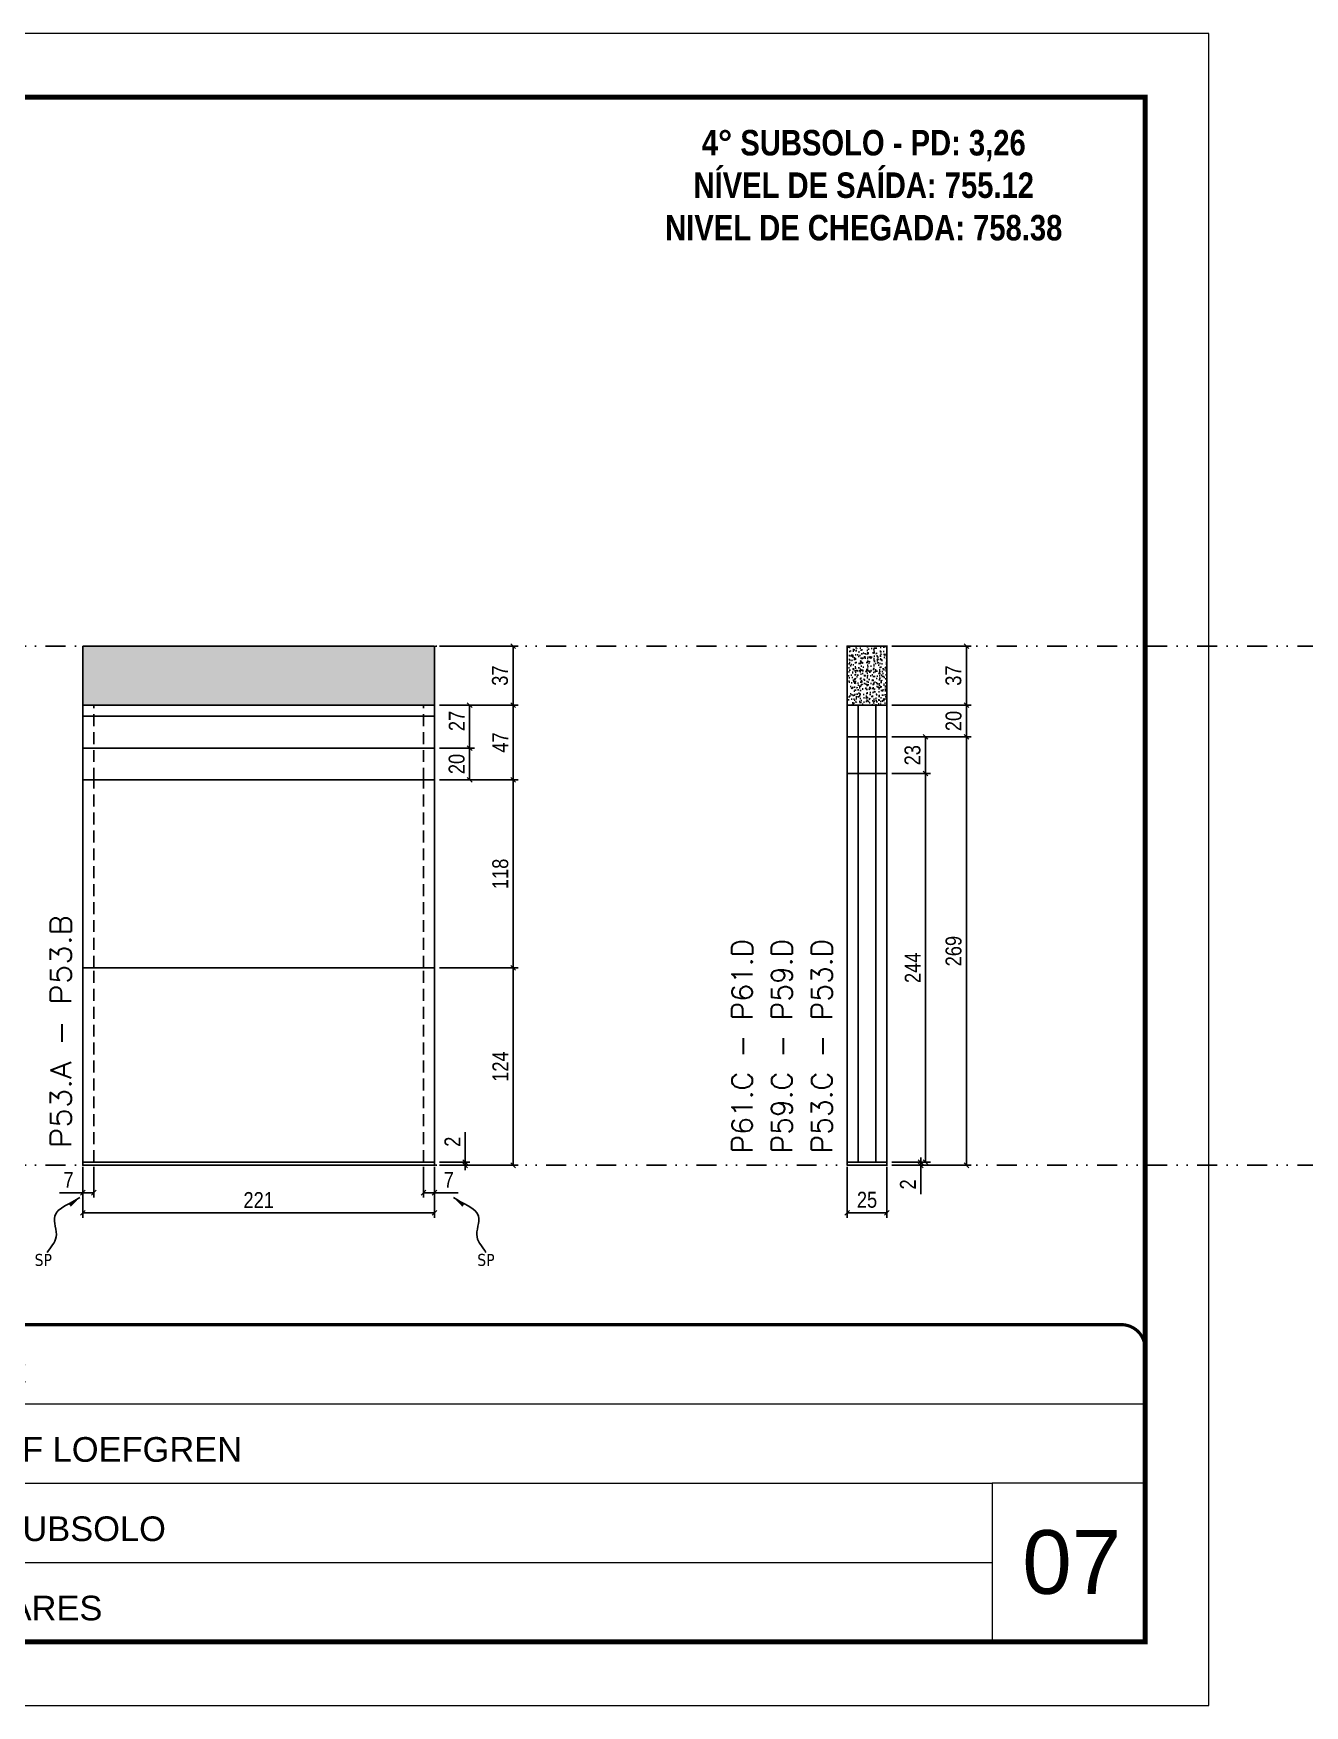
# Model space of a CAD drawing. Header units: millimetres. Extents: x 13777 to 27878, y -21631 to 6985.
# Drawn here: x 18344 to 19142, y 4786 to 5836 of the extents above; entities that cross this region are included whole.
import ezdxf

# ---------------------------------------------------------------- set-up
doc = ezdxf.new("R2010")
doc.units = ezdxf.units.MM
for name, pattern in [('CONTINUO', [0]), ('DASHED', [0.75, 0.5, -0.25]), ('DIVIDE2', [0.625, 0.25, -0.125, 0, -0.125, 0, -0.125]), ('HIDDEN', [0.375, 0.25, -0.125])]:
    doc.linetypes.add(name, pattern=pattern)
for name, color, linetype, lineweight in [('CARIMBO', 255, 'Continuous', 9), ('Folhas', 255, 'Continuous', 9), ('SARRAFO DE PRESSAO', 251, 'DASHED', 9), ('Texto Seção', 7, 'Continuous', 15)]:
    doc.layers.add(name, color=color, linetype=linetype, lineweight=lineweight)
for name, color, linetype in [('COTA', 241, 'Continuous'), ('NOMENCLATURA', 7, 'Continuous'), ('Nível', 160, 'Continuous'), ('Painéis', 200, 'Continuous'), ('SARR_2.2x7', 40, 'Continuous'), ('Sarrafo de Pressão', 42, 'HIDDEN'), ('texto', 7, 'Continuous')]:
    doc.layers.add(name, color=color, linetype=linetype)
doc.styles.add('ARIAL', font='arial.ttf')
doc.styles.add('COTA TECNICA', font='techl___.ttf', dxfattribs={"height": 10})
doc.styles.add('COTA TECNICA-50', font='techl___.ttf', dxfattribs={"height": 10})
doc.styles.add('REGUA-120', font='ROMANS.shx', dxfattribs={"height": 15})
doc.styles.add('ROMANC', font='techb___.ttf', dxfattribs={"height": 2.5})
doc.styles.get("Standard").update_dxf_attribs({"font": 'arial.ttf'})
doc.styles.add('Tecnologia', font='')
doc.styles.get('Tecnologia').set_extended_font_data('Forgotten Futurist')
doc.dimstyles.new('COTA PAINEL-50', dxfattribs={"dimtxt": 10, "dimasz": 3, "dimexe": 3, "dimexo": 3, "dimgap": 3, "dimtad": 1, "dimdec": 1, "dimzin": 12, "dimdsep": 46, "dimtxsty": 'COTA TECNICA-50', "dimblk1": 'OBLIQUE', "dimblk2": 'OBLIQUE', "dimsah": 1, "dimcen": 0.9, "dimclrd": 4, "dimclre": 4, "dimclrt": 240, "dimadec": 1, "dimazin": 3, "dimtfac": 1, "dimtdec": 1, "dimtmove": 0, "dimatfit": 3, "dimfxl": 1, "dimtolj": 1, "dimtzin": 12, "dimarcsym": 0})
doc.dimstyles.new('PAINEL', dxfattribs={"dimtxt": 10, "dimasz": 3, "dimexe": 3, "dimexo": 3, "dimgap": 3, "dimtad": 1, "dimdec": 1, "dimzin": 12, "dimdsep": 46, "dimtxsty": 'COTA TECNICA', "dimblk1": 'OBLIQUE', "dimblk2": 'OBLIQUE', "dimsah": 1, "dimcen": 0.9, "dimclrd": 4, "dimclre": 4, "dimclrt": 240, "dimadec": 1, "dimazin": 3, "dimtfac": 1, "dimtdec": 1, "dimtmove": 0, "dimatfit": 3, "dimfxl": 1, "dimtolj": 1, "dimtzin": 12, "dimarcsym": 0})
doc.dimstyles.get("Standard").update_dxf_attribs({"dimtxt": 0.18, "dimasz": 0.18, "dimexe": 0.18, "dimexo": 0.0625, "dimgap": 0.09, "dimtad": 0, "dimtih": 1, "dimtoh": 1, "dimdec": 4, "dimzin": 0, "dimdsep": 46, "dimtxsty": 'Standard', "dimcen": 0.09, "dimadec": 0, "dimazin": 0, "dimtfac": 1, "dimtdec": 4, "dimtofl": 0, "dimtmove": 0, "dimatfit": 3, "dimfxl": 1, "dimtolj": 1, "dimtzin": 0, "dimarcsym": 0})

# ---------------------------------------------------------------- blocks, each defined once
blk = doc.blocks.new('9999999999')
at = {"color": 30, "linetype": 'CONTINUO'}
for p, q in [((98564.6, 34230.2), (98564.6, 34429.4)), ((98564.6, 34379.6), (99584, 34379.6)), ((98564.6, 34329.8), (99488, 34329.8)), ((99584, 34329.8), (99488, 34329.8)), ((99488, 34329.8), (99488, 34230.2)), ((98564.6, 34280), (99488, 34280))]:
    blk.add_line(p, q, dxfattribs=at)
at = {"color": 30, "linetype": 'CONTINUO', "const_width": 2}
blk.add_lwpolyline([(99584, 34230.2), (99584, 34414.4, 0.414214), (99569, 34429.4), (98229, 34429.4, 0.414214), (98214, 34414.4), (98214, 34245.2, 0.414214), (98229, 34230.2), (99584, 34230.2)], format="xyb", dxfattribs=at)
at = {"layer": 'Folhas'}
blk.add_lwpolyline([(98139, 34190.2), (99624, 34190.2), (99624, 35240.2), (98139, 35240.2)], close=True, dxfattribs=at)
at = {"layer": 'Folhas', "color": 30, "const_width": 3}
blk.add_lwpolyline([(98214, 34230.2), (99584, 34230.2), (99584, 35200.2), (98214, 35200.2)], close=True, dxfattribs=at)
at = {"color": 7, "linetype": 'Continuous', "ltscale": 5, "style": 'ARIAL'}
for s, height, p in [('SKR', 15.48, (98837.7, 34393.1)), ('LEAF LOEFGREN', 15.483, (98837.7, 34343.3)), ('4° SUBSOLO', 15.48, (98837.7, 34293.5)), ('NOVA SISTEMAS CONSTRUTIVOS', 11.059, (98263.2, 34267.2)), ('PILARES', 15.48, (98837.7, 34243.7))]:
    blk.add_text(s, height=height, dxfattribs=at).set_placement(p)
at = {"layer": 'Folhas', "color": 7, "style": 'Tecnologia', "width": 1.5}
for s, p in [('CLIENTE:', (98573.7, 34397.2)), ('OBRA:', (98573.7, 34347.3)), ('PAVIMENTO:', (98573.7, 34297.5)), ('PROJETO:', (98573.7, 34247.7))]:
    blk.add_text(s, height=14, dxfattribs=at).set_placement(p)
blk = doc.blocks.new('_Oblique')
at = {"color": 0, "linetype": 'ByBlock', "lineweight": -2}
blk.add_line((-0.5, -0.5), (0.5, 0.5), dxfattribs=at)
blk = doc.blocks.new('*D99')
at = {"layer": 'COTA', "color": 4, "lineweight": -2, "transparency": 16777216}
for p, q in [((18374.7, 5124.4), (18374.7, 5092.5)), ((18595.7, 5124.4), (18595.7, 5092.5)), ((18595.7, 5095.5), (18374.7, 5095.5))]:
    blk.add_line(p, q, dxfattribs=at)
at = {"layer": 'Defpoints', "color": 0, "transparency": 16777216}
for p in [(18374.7, 5127.4), (18595.7, 5127.4), (18374.7, 5095.5)]:
    blk.add_point(p, dxfattribs=at)
at = {"layer": 'COTA', "color": 4, "lineweight": -2, "transparency": 16777216, "xscale": 3, "yscale": 3, "zscale": 3, "rotation": 180}
blk.add_blockref('_Oblique', (18374.7, 5095.5), dxfattribs=at)
at = {"layer": 'COTA', "color": 4, "lineweight": -2, "transparency": 16777216, "xscale": 3, "yscale": 3, "zscale": 3}
blk.add_blockref('_Oblique', (18595.7, 5095.5), dxfattribs=at)
at = {"layer": 'COTA', "color": 240, "transparency": 16777216, "insert": (18485.2, 5103.6), "char_height": 10, "attachment_point": 5, "style": 'COTA TECNICA'}
blk.add_mtext('\\A1;221', dxfattribs=at)
blk = doc.blocks.new('*D100')
at = {"layer": 'COTA', "color": 4, "lineweight": -2, "transparency": 16777216}
for p, q in [((18588.7, 5124.4), (18588.7, 5105.2)), ((18595.7, 5122.4), (18595.7, 5105.2)), ((18588.7, 5108.2), (18595.7, 5108.2)), ((18595.7, 5108.2), (18610.4, 5108.2))]:
    blk.add_line(p, q, dxfattribs=at)
at = {"layer": 'Defpoints', "color": 0, "transparency": 16777216}
for p in [(18588.7, 5127.4), (18595.7, 5125.4), (18595.7, 5108.2)]:
    blk.add_point(p, dxfattribs=at)
at = {"layer": 'COTA', "color": 4, "lineweight": -2, "transparency": 16777216, "xscale": 3, "yscale": 3, "zscale": 3, "rotation": 180}
blk.add_blockref('_Oblique', (18588.7, 5108.2), dxfattribs=at)
at = {"layer": 'COTA', "color": 4, "lineweight": -2, "transparency": 16777216, "xscale": 3, "yscale": 3, "zscale": 3}
blk.add_blockref('_Oblique', (18595.7, 5108.2), dxfattribs=at)
at = {"layer": 'COTA', "color": 240, "transparency": 16777216, "insert": (18604.6, 5116.3), "char_height": 10, "attachment_point": 5, "style": 'COTA TECNICA-50'}
blk.add_mtext('\\A1;7', dxfattribs=at)
blk = doc.blocks.new('*D101')
at = {"layer": 'COTA', "color": 4, "lineweight": -2, "transparency": 16777216}
for p, q in [((18381.7, 5124.4), (18381.7, 5105.2)), ((18374.7, 5122.4), (18374.7, 5105.2)), ((18374.7, 5108.2), (18360, 5108.2)), ((18381.7, 5108.2), (18374.7, 5108.2))]:
    blk.add_line(p, q, dxfattribs=at)
at = {"layer": 'Defpoints', "color": 0, "transparency": 16777216}
for p in [(18374.7, 5125.4), (18381.7, 5127.4), (18374.7, 5108.2)]:
    blk.add_point(p, dxfattribs=at)
at = {"layer": 'COTA', "color": 4, "lineweight": -2, "transparency": 16777216, "xscale": 3, "yscale": 3, "zscale": 3, "rotation": 180}
blk.add_blockref('_Oblique', (18374.7, 5108.2), dxfattribs=at)
at = {"layer": 'COTA', "color": 4, "lineweight": -2, "transparency": 16777216, "xscale": 3, "yscale": 3, "zscale": 3}
blk.add_blockref('_Oblique', (18381.7, 5108.2), dxfattribs=at)
at = {"layer": 'COTA', "color": 240, "transparency": 16777216, "insert": (18365.8, 5116.3), "char_height": 10, "attachment_point": 5, "style": 'COTA TECNICA-50'}
blk.add_mtext('\\A1;7', dxfattribs=at)
blk = doc.blocks.new('*D102')
at = {"layer": 'COTA', "color": 4, "lineweight": -2, "transparency": 16777216}
for p, q in [((18614.9, 5127.4), (18614.9, 5146.2)), ((18598.7, 5127.4), (18617.9, 5127.4)), ((18598.7, 5125.4), (18617.9, 5125.4)), ((18614.9, 5125.4), (18614.9, 5127.4)), ((18614.9, 5125.4), (18614.9, 5122.4))]:
    blk.add_line(p, q, dxfattribs=at)
at = {"layer": 'Defpoints', "color": 0, "transparency": 16777216}
for p in [(18595.7, 5127.4), (18595.7, 5125.4), (18614.9, 5125.4)]:
    blk.add_point(p, dxfattribs=at)
at = {"layer": 'COTA', "color": 4, "lineweight": -2, "transparency": 16777216, "xscale": 3, "yscale": 3, "zscale": 3}
for p, rotation in [((18614.9, 5127.4), 270), ((18614.9, 5125.4), 90)]:
    blk.add_blockref('_Oblique', p, dxfattribs=dict(at, rotation=rotation))
at = {"layer": 'COTA', "color": 240, "transparency": 16777216, "insert": (18606.9, 5140.2), "char_height": 10, "attachment_point": 5, "rotation": 90, "style": 'COTA TECNICA-50'}
blk.add_mtext('\\A1;2', dxfattribs=at)
blk = doc.blocks.new('*D105')
at = {"layer": 'COTA', "color": 4, "lineweight": -2, "transparency": 16777216}
for p, q in [((18598.7, 5451.4), (18648.1, 5451.4)), ((18645.1, 5414.4), (18645.1, 5451.4)), ((18598.7, 5414.4), (18648.1, 5414.4))]:
    blk.add_line(p, q, dxfattribs=at)
at = {"layer": 'Defpoints', "color": 0, "transparency": 16777216}
for p in [(18595.7, 5451.4), (18645.1, 5451.4), (18595.7, 5414.4)]:
    blk.add_point(p, dxfattribs=at)
at = {"layer": 'COTA', "color": 4, "lineweight": -2, "transparency": 16777216, "xscale": 3, "yscale": 3, "zscale": 3}
for p, rotation in [((18645.1, 5451.4), 90), ((18645.1, 5414.4), 270)]:
    blk.add_blockref('_Oblique', p, dxfattribs=dict(at, rotation=rotation))
at = {"layer": 'COTA', "color": 240, "transparency": 16777216, "insert": (18636.8, 5432.9), "char_height": 10, "attachment_point": 5, "rotation": 90, "style": 'COTA TECNICA-50'}
blk.add_mtext('\\A1;37', dxfattribs=at)
blk = doc.blocks.new('*D103')
at = {"layer": 'COTA', "color": 4, "lineweight": -2, "transparency": 16777216}
for p, q in [((18598.7, 5367.4), (18648.1, 5367.4)), ((18645.1, 5249.4), (18645.1, 5367.4)), ((18598.7, 5249.4), (18648.1, 5249.4))]:
    blk.add_line(p, q, dxfattribs=at)
at = {"layer": 'Defpoints', "color": 0, "transparency": 16777216}
for p in [(18595.7, 5367.4), (18645.1, 5367.4), (18595.7, 5249.4)]:
    blk.add_point(p, dxfattribs=at)
at = {"layer": 'COTA', "color": 4, "lineweight": -2, "transparency": 16777216, "xscale": 3, "yscale": 3, "zscale": 3}
for p, rotation in [((18645.1, 5367.4), 90), ((18645.1, 5249.4), 270)]:
    blk.add_blockref('_Oblique', p, dxfattribs=dict(at, rotation=rotation))
at = {"layer": 'COTA', "color": 240, "transparency": 16777216, "insert": (18637, 5308.4), "char_height": 10, "attachment_point": 5, "rotation": 90, "style": 'COTA TECNICA-50'}
blk.add_mtext('\\A1;118', dxfattribs=at)
blk = doc.blocks.new('*D104')
at = {"layer": 'COTA', "color": 4, "lineweight": -2, "transparency": 16777216}
for p, q in [((18598.7, 5414.4), (18648.1, 5414.4)), ((18645.1, 5367.4), (18645.1, 5414.4)), ((18598.7, 5367.4), (18648.1, 5367.4))]:
    blk.add_line(p, q, dxfattribs=at)
at = {"layer": 'Defpoints', "color": 0, "transparency": 16777216}
for p in [(18595.7, 5414.4), (18645.1, 5414.4), (18595.7, 5367.4)]:
    blk.add_point(p, dxfattribs=at)
at = {"layer": 'COTA', "color": 4, "lineweight": -2, "transparency": 16777216, "xscale": 3, "yscale": 3, "zscale": 3}
for p, rotation in [((18645.1, 5414.4), 90), ((18645.1, 5367.4), 270)]:
    blk.add_blockref('_Oblique', p, dxfattribs=dict(at, rotation=rotation))
at = {"layer": 'COTA', "color": 240, "transparency": 16777216, "insert": (18637, 5390.9), "char_height": 10, "attachment_point": 5, "rotation": 90, "style": 'COTA TECNICA-50'}
blk.add_mtext('\\A1;47', dxfattribs=at)
blk = doc.blocks.new('*D106')
at = {"layer": 'COTA', "color": 4, "linetype": 'ByBlock', "lineweight": -2, "transparency": 16777216}
for p, q in [((18598.7, 5249.4), (18648.1, 5249.4)), ((18645.1, 5125.4), (18645.1, 5249.4)), ((18598.7, 5125.4), (18648.1, 5125.4))]:
    blk.add_line(p, q, dxfattribs=at)
at = {"layer": 'Defpoints', "color": 0, "linetype": 'ByBlock', "transparency": 16777216}
for p in [(18595.7, 5249.4), (18645.1, 5249.4), (18595.7, 5125.4)]:
    blk.add_point(p, dxfattribs=at)
at = {"layer": 'COTA', "color": 4, "linetype": 'ByBlock', "lineweight": -2, "transparency": 16777216, "xscale": 3, "yscale": 3, "zscale": 3}
for p, rotation in [((18645.1, 5249.4), 90), ((18645.1, 5125.4), 270)]:
    blk.add_blockref('_Oblique', p, dxfattribs=dict(at, rotation=rotation))
at = {"layer": 'COTA', "color": 240, "linetype": 'ByBlock', "transparency": 16777216, "insert": (18637, 5187.4), "char_height": 10, "attachment_point": 5, "rotation": 90, "style": 'COTA TECNICA'}
blk.add_mtext('\\A1;124', dxfattribs=at)
blk = doc.blocks.new('*D107')
at = {"layer": 'COTA', "color": 4, "linetype": 'ByBlock', "lineweight": -2, "transparency": 16777216}
for p, q in [((18598.7, 5249.4), (18648.1, 5249.4)), ((18645.1, 5125.4), (18645.1, 5249.4)), ((18598.7, 5125.4), (18648.1, 5125.4))]:
    blk.add_line(p, q, dxfattribs=at)
at = {"layer": 'Defpoints', "color": 0, "linetype": 'ByBlock', "transparency": 16777216}
for p in [(18595.7, 5249.4), (18645.1, 5249.4), (18595.7, 5125.4)]:
    blk.add_point(p, dxfattribs=at)
at = {"layer": 'COTA', "color": 4, "linetype": 'ByBlock', "lineweight": -2, "transparency": 16777216, "xscale": 3, "yscale": 3, "zscale": 3}
for p, rotation in [((18645.1, 5249.4), 90), ((18645.1, 5125.4), 270)]:
    blk.add_blockref('_Oblique', p, dxfattribs=dict(at, rotation=rotation))
at = {"layer": 'COTA', "color": 240, "linetype": 'ByBlock', "transparency": 16777216, "insert": (18637, 5187.4), "char_height": 10, "attachment_point": 5, "rotation": 90, "style": 'COTA TECNICA'}
blk.add_mtext('\\A1;124', dxfattribs=at)
blk = doc.blocks.new('*D108')
at = {"layer": 'COTA', "color": 4, "lineweight": -2, "transparency": 16777216}
for p, q in [((18598.7, 5414.4), (18620.7, 5414.4)), ((18617.7, 5414.4), (18617.7, 5387.4)), ((18598.7, 5387.4), (18620.7, 5387.4))]:
    blk.add_line(p, q, dxfattribs=at)
at = {"layer": 'Defpoints', "color": 0, "transparency": 16777216}
for p in [(18595.7, 5414.4), (18595.7, 5387.4), (18617.7, 5387.4)]:
    blk.add_point(p, dxfattribs=at)
at = {"layer": 'COTA', "color": 4, "lineweight": -2, "transparency": 16777216, "xscale": 3, "yscale": 3, "zscale": 3}
for p, rotation in [((18617.7, 5414.4), 90), ((18617.7, 5387.4), 270)]:
    blk.add_blockref('_Oblique', p, dxfattribs=dict(at, rotation=rotation))
at = {"layer": 'COTA', "color": 240, "transparency": 16777216, "insert": (18609.6, 5404.4), "char_height": 10, "attachment_point": 5, "rotation": 90, "style": 'COTA TECNICA-50'}
blk.add_mtext('\\A1;27', dxfattribs=at)
blk = doc.blocks.new('*D109')
at = {"layer": 'COTA', "color": 4, "lineweight": -2, "transparency": 16777216}
for p, q in [((18598.7, 5387.4), (18620.7, 5387.4)), ((18617.7, 5367.4), (18617.7, 5387.4)), ((18598.7, 5367.4), (18620.7, 5367.4))]:
    blk.add_line(p, q, dxfattribs=at)
at = {"layer": 'Defpoints', "color": 0, "transparency": 16777216}
for p in [(18595.7, 5387.4), (18617.7, 5387.4), (18595.7, 5367.4)]:
    blk.add_point(p, dxfattribs=at)
at = {"layer": 'COTA', "color": 4, "lineweight": -2, "transparency": 16777216, "xscale": 3, "yscale": 3, "zscale": 3}
for p, rotation in [((18617.7, 5387.4), 90), ((18617.7, 5367.4), 270)]:
    blk.add_blockref('_Oblique', p, dxfattribs=dict(at, rotation=rotation))
at = {"layer": 'COTA', "color": 240, "transparency": 16777216, "insert": (18609.6, 5377.4), "char_height": 10, "attachment_point": 5, "rotation": 90, "style": 'COTA TECNICA'}
blk.add_mtext('\\A1;20', dxfattribs=at)
blk = doc.blocks.new('*D110')
at = {"layer": 'COTA', "color": 4, "lineweight": -2, "transparency": 16777216}
for p, q in [((18854.8, 5124.4), (18854.8, 5092.5)), ((18879.8, 5124.4), (18879.8, 5092.5)), ((18854.8, 5095.5), (18879.8, 5095.5))]:
    blk.add_line(p, q, dxfattribs=at)
at = {"layer": 'Defpoints', "color": 0, "transparency": 16777216}
for p in [(18854.8, 5127.4), (18879.8, 5127.4), (18879.8, 5095.5)]:
    blk.add_point(p, dxfattribs=at)
at = {"layer": 'COTA', "color": 4, "lineweight": -2, "transparency": 16777216, "xscale": 3, "yscale": 3, "zscale": 3, "rotation": 180}
blk.add_blockref('_Oblique', (18854.8, 5095.5), dxfattribs=at)
at = {"layer": 'COTA', "color": 4, "lineweight": -2, "transparency": 16777216, "xscale": 3, "yscale": 3, "zscale": 3}
blk.add_blockref('_Oblique', (18879.8, 5095.5), dxfattribs=at)
at = {"layer": 'COTA', "color": 240, "transparency": 16777216, "insert": (18867.3, 5103.7), "char_height": 10, "attachment_point": 5, "style": 'COTA TECNICA'}
blk.add_mtext('\\A1;25', dxfattribs=at)
blk = doc.blocks.new('*D111')
at = {"layer": 'COTA', "color": 4, "lineweight": -2, "transparency": 16777216}
for p, q in [((18882.8, 5127.4), (18904, 5127.4)), ((18882.8, 5125.4), (18904, 5125.4)), ((18901, 5127.4), (18901, 5130.4)), ((18901, 5127.4), (18901, 5125.4)), ((18901, 5125.4), (18901, 5107.3))]:
    blk.add_line(p, q, dxfattribs=at)
at = {"layer": 'Defpoints', "color": 0, "transparency": 16777216}
for p in [(18879.8, 5127.4), (18879.8, 5125.4), (18901, 5127.4)]:
    blk.add_point(p, dxfattribs=at)
at = {"layer": 'COTA', "color": 4, "lineweight": -2, "transparency": 16777216, "xscale": 3, "yscale": 3, "zscale": 3}
for p, rotation in [((18901, 5127.4), 270), ((18901, 5125.4), 90)]:
    blk.add_blockref('_Oblique', p, dxfattribs=dict(at, rotation=rotation))
at = {"layer": 'COTA', "color": 240, "transparency": 16777216, "insert": (18893, 5113.4), "char_height": 10, "attachment_point": 5, "rotation": 90, "style": 'COTA TECNICA-50'}
blk.add_mtext('\\A1;2', dxfattribs=at)
blk = doc.blocks.new('*D116')
at = {"layer": 'COTA', "color": 4, "linetype": 'ByBlock', "lineweight": -2, "transparency": 16777216}
for p, q in [((18882.8, 5451.4), (18932.8, 5451.4)), ((18929.8, 5451.4), (18929.8, 5414.4)), ((18882.8, 5414.4), (18932.8, 5414.4))]:
    blk.add_line(p, q, dxfattribs=at)
at = {"layer": 'Defpoints', "color": 0, "linetype": 'ByBlock', "transparency": 16777216}
for p in [(18879.8, 5451.4), (18879.8, 5414.4), (18929.8, 5414.4)]:
    blk.add_point(p, dxfattribs=at)
at = {"layer": 'COTA', "color": 4, "linetype": 'ByBlock', "lineweight": -2, "transparency": 16777216, "xscale": 3, "yscale": 3, "zscale": 3}
for p, rotation in [((18929.8, 5451.4), 90), ((18929.8, 5414.4), 270)]:
    blk.add_blockref('_Oblique', p, dxfattribs=dict(at, rotation=rotation))
at = {"layer": 'COTA', "color": 240, "linetype": 'ByBlock', "transparency": 16777216, "insert": (18921.6, 5432.9), "char_height": 10, "attachment_point": 5, "rotation": 90, "style": 'COTA TECNICA'}
blk.add_mtext('\\A1;37', dxfattribs=at)
blk = doc.blocks.new('*D112')
at = {"layer": 'COTA', "color": 4, "lineweight": -2, "transparency": 16777216}
for p, q in [((18882.8, 5394.4), (18932.8, 5394.4)), ((18929.8, 5125.4), (18929.8, 5394.4)), ((18882.8, 5125.4), (18932.8, 5125.4))]:
    blk.add_line(p, q, dxfattribs=at)
at = {"layer": 'Defpoints', "color": 0, "transparency": 16777216}
for p in [(18879.8, 5394.4), (18929.8, 5394.4), (18879.8, 5125.4)]:
    blk.add_point(p, dxfattribs=at)
at = {"layer": 'COTA', "color": 4, "lineweight": -2, "transparency": 16777216, "xscale": 3, "yscale": 3, "zscale": 3}
for p, rotation in [((18929.8, 5394.4), 90), ((18929.8, 5125.4), 270)]:
    blk.add_blockref('_Oblique', p, dxfattribs=dict(at, rotation=rotation))
at = {"layer": 'COTA', "color": 240, "transparency": 16777216, "insert": (18921.7, 5259.9), "char_height": 10, "attachment_point": 5, "rotation": 90, "style": 'COTA TECNICA-50'}
blk.add_mtext('\\A1;269', dxfattribs=at)
blk = doc.blocks.new('*D114')
at = {"layer": 'COTA', "color": 4, "lineweight": -2, "transparency": 16777216}
for p, q in [((18882.8, 5371.4), (18907.1, 5371.4)), ((18904.1, 5127.4), (18904.1, 5371.4)), ((18882.8, 5127.4), (18907.1, 5127.4))]:
    blk.add_line(p, q, dxfattribs=at)
at = {"layer": 'Defpoints', "color": 0, "transparency": 16777216}
for p in [(18879.8, 5371.4), (18904.1, 5371.4), (18879.8, 5127.4)]:
    blk.add_point(p, dxfattribs=at)
at = {"layer": 'COTA', "color": 4, "lineweight": -2, "transparency": 16777216, "xscale": 3, "yscale": 3, "zscale": 3}
for p, rotation in [((18904.1, 5371.4), 90), ((18904.1, 5127.4), 270)]:
    blk.add_blockref('_Oblique', p, dxfattribs=dict(at, rotation=rotation))
at = {"layer": 'COTA', "color": 240, "transparency": 16777216, "insert": (18896, 5249.4), "char_height": 10, "attachment_point": 5, "rotation": 90, "style": 'COTA TECNICA'}
blk.add_mtext('\\A1;244', dxfattribs=at)
blk = doc.blocks.new('*D115')
at = {"layer": 'COTA', "color": 4, "lineweight": -2, "transparency": 16777216}
for p, q in [((18882.8, 5394.4), (18907.1, 5394.4)), ((18904.1, 5371.4), (18904.1, 5394.4)), ((18882.8, 5371.4), (18907.1, 5371.4))]:
    blk.add_line(p, q, dxfattribs=at)
at = {"layer": 'Defpoints', "color": 0, "transparency": 16777216}
for p in [(18879.8, 5394.4), (18904.1, 5394.4), (18879.8, 5371.4)]:
    blk.add_point(p, dxfattribs=at)
at = {"layer": 'COTA', "color": 4, "lineweight": -2, "transparency": 16777216, "xscale": 3, "yscale": 3, "zscale": 3}
for p, rotation in [((18904.1, 5394.4), 90), ((18904.1, 5371.4), 270)]:
    blk.add_blockref('_Oblique', p, dxfattribs=dict(at, rotation=rotation))
at = {"layer": 'COTA', "color": 240, "transparency": 16777216, "insert": (18895.9, 5382.9), "char_height": 10, "attachment_point": 5, "rotation": 90, "style": 'COTA TECNICA'}
blk.add_mtext('\\A1;23', dxfattribs=at)
blk = doc.blocks.new('*D113')
at = {"layer": 'COTA', "color": 4, "lineweight": -2, "transparency": 16777216}
for p, q in [((18882.8, 5414.4), (18932.8, 5414.4)), ((18929.8, 5394.4), (18929.8, 5414.4)), ((18882.8, 5394.4), (18932.8, 5394.4))]:
    blk.add_line(p, q, dxfattribs=at)
at = {"layer": 'Defpoints', "color": 0, "transparency": 16777216}
for p in [(18879.8, 5414.4), (18929.8, 5414.4), (18879.8, 5394.4)]:
    blk.add_point(p, dxfattribs=at)
at = {"layer": 'COTA', "color": 4, "lineweight": -2, "transparency": 16777216, "xscale": 3, "yscale": 3, "zscale": 3}
for p, rotation in [((18929.8, 5414.4), 90), ((18929.8, 5394.4), 270)]:
    blk.add_blockref('_Oblique', p, dxfattribs=dict(at, rotation=rotation))
at = {"layer": 'COTA', "color": 240, "transparency": 16777216, "insert": (18921.7, 5404.4), "char_height": 10, "attachment_point": 5, "rotation": 90, "style": 'COTA TECNICA'}
blk.add_mtext('\\A1;20', dxfattribs=at)

msp = doc.modelspace()

# ---------------------------------------------------------------- hatches: boundary and pattern name
at = {"layer": 'COTA', "linetype": 'ByBlock'}
h = msp.add_hatch(dxfattribs=at)
h.set_pattern_fill('AR-CONC', color=256, scale=0.03)
h.set_pattern_definition([(50, (12932.603, -5552.0073), (5.46554, -0.4781726), [0.5715, -6.2865]), (355, (12932.603, -5552.0073), (-1.0573026, 5.7317054), [0.4572, -5.0292175]), (100.451445, (12933.0585, -5552.047), (4.4082374, 5.2535326), [0.4857003, -5.3427073]), (46.1842, (12932.603, -5550.483), (8.1323712, -1.26127), [0.85725, -9.42975]), (96.63556, (12933.281, -5550.588), (7.122124, 7.4227837), [0.7285507, -8.014068]), (351.18415, (12932.603, -5550.483), (7.122124, 7.422784), [0.685799, -7.543792]), (21, (12933.365, -5550.8643), (4.5484317, -3.067956), [0.5715, -6.2865]), (326, (12933.365, -5550.8643), (1.8540609, 5.525639), [0.4572, -5.0292]), (71.451445, (12933.744, -5551.12), (6.4024926, 2.457683), [0.4857003, -5.3426981]), (37.5, (12932.603, -5552.0073), (0.0926581, 2.53665117), [0, -4.96824, 0, -5.1054, 0, -5.04825]), (7.5, (12932.603, -5552.0073), (2.0045899, 3.00541724), [0, -2.91084, 0, -4.85394, 0, -1.92405]), (327.5, (12930.9038, -5552.0073), (4.06771786, -0.17186232), [0, -1.905, 0, -5.9436, 0, -7.8867]), (317.5, (12930.1418, -5552.0073), (4.4438754, 0.7627947), [0, -2.4765, 0, -3.94716, 0, -5.6007])])
h.paths.add_polyline_path([(18595.69, 5414.44), (18595.69, 5451.44), (18374.69, 5451.44), (18374.69, 5414.44)])
h = msp.add_hatch(dxfattribs=at)
h.set_pattern_fill('AR-CONC', color=256, scale=0.03)
h.set_pattern_definition([(50, (13183.125, -4403.432), (5.46554, -0.4781726), [0.5715, -6.2865]), (355, (13183.125, -4403.432), (-1.0573026, 5.7317054), [0.4572, -5.0292175]), (100.451445, (13183.5804, -4403.472), (4.4082374, 5.2535326), [0.4857003, -5.3427073]), (46.1842, (13183.125, -4401.908), (8.1323712, -1.26127), [0.85725, -9.42975]), (96.63556, (13183.803, -4402.013), (7.122124, 7.422784), [0.7285507, -8.014068]), (351.18415, (13183.125, -4401.908), (7.122124, 7.422784), [0.685799, -7.543792]), (21, (13183.887, -4402.289), (4.5484317, -3.067956), [0.5715, -6.2865]), (326, (13183.887, -4402.289), (1.8540609, 5.525639), [0.4572, -5.0292]), (71.451445, (13184.266, -4402.545), (6.4024926, 2.457683), [0.4857003, -5.342698]), (37.5, (13183.125, -4403.4322), (0.0926581, 2.53665117), [0, -4.96824, 0, -5.1054, 0, -5.04825]), (7.5, (13183.125, -4403.4322), (2.0045899, 3.00541724), [0, -2.91084, 0, -4.85394, 0, -1.92405]), (327.5, (13181.4257, -4403.4322), (4.06771786, -0.17186232), [0, -1.905, 0, -5.9436, 0, -7.8867]), (317.5, (13180.6637, -4403.432), (4.4438754, 0.7627947), [0, -2.4765, 0, -3.94716, 0, -5.6007])])
h.paths.add_polyline_path([(18879.81, 5451.44), (18855.81, 5451.44), (18855.81, 5414.41), (18879.81, 5414.41)])

# ---------------------------------------------------------------- linework, layer by layer
for p, q in [((18595.69, 5451.44), (18374.69, 5451.44)), ((18374.69, 5414.44), (18374.69, 5451.44)), ((18595.69, 5414.44), (18595.69, 5451.44))]:
    msp.add_line(p, q, dxfattribs=at)
msp.add_lwpolyline([(18854.81, 5414.41), (18879.81, 5414.41), (18879.81, 5451.44), (18854.81, 5451.44)], close=True, dxfattribs=at)
at = {"layer": 'Nível', "color": 4, "linetype": 'DIVIDE2', "ltscale": 50}
for p, q in [((16086.97, 5451.44), (21531.15, 5451.44)), ((16086.97, 5125.44), (21531.15, 5125.44))]:
    msp.add_line(p, q, dxfattribs=at)
at = {"layer": 'Painéis'}
for p, q in [((18595.69, 5414.44), (18374.69, 5414.44)), ((18374.69, 5414.44), (18374.69, 5127.44)), ((18595.69, 5127.44), (18595.69, 5414.44)), ((18854.81, 5414.41), (18854.81, 5127.44)), ((18854.81, 5414.41), (18879.81, 5414.41)), ((18879.81, 5414.41), (18854.81, 5414.41)), ((18879.81, 5414.41), (18879.81, 5127.44)), ((18595.69, 5387.44), (18374.69, 5387.44)), ((18854.81, 5394.44), (18879.81, 5394.44)), ((18374.69, 5367.44), (18595.69, 5367.44)), ((18854.81, 5371.44), (18879.81, 5371.44)), ((18374.69, 5249.44), (18595.69, 5249.44)), ((18854.81, 5127.44), (18879.81, 5127.44)), ((18854.81, 5127.44), (18879.81, 5127.44)), ((18854.81, 5125.44), (18854.81, 5127.44)), ((18879.81, 5125.44), (18854.81, 5125.44)), ((18879.81, 5127.44), (18879.81, 5125.44))]:
    msp.add_line(p, q, dxfattribs=at)
msp.add_lwpolyline([(18595.69, 5127.44), (18374.69, 5127.44), (18374.69, 5125.44), (18595.69, 5125.44)], close=True, dxfattribs=at)
at = {"layer": 'SARR_2.2x7'}
for p, q in [((18861.81, 5414.41), (18861.81, 5394.44)), ((18872.81, 5414.41), (18872.81, 5394.44)), ((18595.69, 5407.44), (18374.69, 5407.44)), ((18861.81, 5394.44), (18861.81, 5127.44)), ((18872.81, 5394.44), (18872.81, 5127.44))]:
    msp.add_line(p, q, dxfattribs=at)
at = {"layer": 'Sarrafo de Pressão', "ltscale": 30}
for p, q in [((18381.69, 5367.44), (18381.69, 5414.44)), ((18588.69, 5367.44), (18588.69, 5414.44)), ((18381.69, 5249.44), (18381.69, 5367.44)), ((18588.69, 5249.44), (18588.69, 5367.44)), ((18381.69, 5127.44), (18381.69, 5249.44)), ((18588.69, 5127.44), (18588.69, 5249.44))]:
    msp.add_line(p, q, dxfattribs=at)

# ---------------------------------------------------------------- block references
at = {"layer": 'SARRAFO DE PRESSAO', "color": 6, "linetype": 'ByBlock'}
msp.add_blockref('9999999999', (-80542.01, -29404.05), dxfattribs=at)

# ---------------------------------------------------------------- texts
at = {"layer": 'CARIMBO', "style": 'ARIAL'}
msp.add_text('07', height=40, dxfattribs=at).set_placement((18964.83, 4856.3))
at = {"layer": 'NOMENCLATURA', "color": 2, "insert": (18865.25, 5802.21), "char_height": 16, "attachment_point": 2, "style": 'ROMANC'}
msp.add_mtext_dynamic_manual_height_columns('\\P4° SUBSOLO - PD: 3,26\\PNÍVEL DE SAÍDA: 755.12\\PNIVEL DE CHEGADA: 758.38', width=300.2766, gutter_width=1, heights=[0], dxfattribs=at)
at = {"layer": 'texto', "color": 0, "char_height": 7.5, "attachment_point": 5}
for insert in [(18349.91, 5065.94), (18627.93, 5065.94)]:
    msp.add_mtext('{\\fTahoma|b0|i0|c0|p34;\\C4;SP}', dxfattribs=dict(at, insert=insert))
at = {"layer": 'Texto Seção', "style": 'REGUA-120', "width": 1.1}
msp.add_text('P53.A - P53.B', height=13, rotation=90, dxfattribs=at).set_placement((18367.44, 5136.2))
at = {"layer": 'Texto Seção', "char_height": 13, "width": 370.6998, "attachment_point": 7, "rotation": 90, "style": 'REGUA-120'}
for s, insert in [('P61.C - P61.D', (18795.36, 5132.85)), ('P59.C - P59.D', (18820.36, 5132.85)), ('P53.C - P53.D', (18845.36, 5132.85))]:
    msp.add_mtext(s, dxfattribs=dict(at, insert=insert))

# ---------------------------------------------------------------- dimensions: what is measured, and where the dimension line sits
at = {"layer": 'COTA'}
for base, p1, p2, angle, dimstyle, picture, middle in [((18645.05, 5451.44), (18595.69, 5414.44), (18595.69, 5451.44), 90, 'COTA PAINEL-50', '*D105', (18636.83, 5432.94)), ((18645.05, 5414.44), (18595.69, 5367.44), (18595.69, 5414.44), 90, 'COTA PAINEL-50', '*D104', (18636.98, 5390.94)), ((18929.8, 5394.44), (18879.81, 5125.44), (18879.81, 5394.44), 90, 'COTA PAINEL-50', '*D112', (18921.67, 5259.94)), ((18904.08, 5394.44), (18879.81, 5371.44), (18879.81, 5394.44), 90, 'PAINEL', '*D115', (18895.86, 5382.94)), ((18645.05, 5367.44), (18595.69, 5249.44), (18595.69, 5367.44), 90, 'COTA PAINEL-50', '*D103', (18636.96, 5308.44)), ((18904.08, 5371.44), (18879.81, 5127.44), (18879.81, 5371.44), 90, 'PAINEL', '*D114', (18896, 5249.44)), ((18374.69, 5108.19), (18381.69, 5127.44), (18374.69, 5125.44), 180, 'COTA PAINEL-50', '*D101', (18365.82, 5116.27))]:
    dim = msp.add_linear_dim(base=base, p1=p1, p2=p2, angle=angle, dimstyle=dimstyle, dxfattribs=at)
    dim.commit()
    dim.dimension.update_dxf_attribs({"geometry": picture, "text_midpoint": middle})
at = {"layer": 'COTA', "linetype": 'ByBlock'}
dim = msp.add_linear_dim(base=(18929.8, 5414.41), p1=(18879.81, 5451.44), p2=(18879.81, 5414.41), angle=90, dimstyle='PAINEL', dxfattribs=at)
dim.commit()
dim.dimension.update_dxf_attribs({"geometry": '*D116', "text_midpoint": (18921.58, 5432.92)})
at = {"layer": 'COTA'}
for base, p1, p2, dimstyle, picture, middle in [((18617.68, 5387.44), (18595.69, 5414.44), (18595.69, 5387.44), 'COTA PAINEL-50', '*D108', (18617.68, 5404.44)), ((18929.8, 5414.41), (18879.81, 5394.44), (18879.81, 5414.41), 'PAINEL', '*D113', (18929.8, 5404.42)), ((18617.68, 5387.44), (18595.69, 5367.44), (18595.69, 5387.44), 'PAINEL', '*D109', (18617.68, 5377.44)), ((18614.94, 5125.44), (18595.69, 5127.44), (18595.69, 5125.44), 'COTA PAINEL-50', '*D102', (18614.94, 5140.18)), ((18901, 5127.44), (18879.81, 5125.44), (18879.81, 5127.44), 'COTA PAINEL-50', '*D111', (18901, 5113.38))]:
    dim = msp.add_linear_dim(base=base, p1=p1, p2=p2, angle=90, dimstyle=dimstyle, dxfattribs=at)
    dim.commit()
    dim.dimension.update_dxf_attribs({"geometry": picture, "text_midpoint": middle, "dimtype": 160})
at = {"layer": 'COTA', "linetype": 'ByBlock'}
for picture in ['*D106', '*D107']:
    dim = msp.add_aligned_dim(p1=(18595.69, 5125.44), p2=(18595.69, 5249.44), distance=-49.37, dimstyle='PAINEL', dxfattribs=at)
    dim.commit()
    dim.dimension.update_dxf_attribs({"geometry": picture, "text_midpoint": (18636.98, 5187.44)})
at = {"layer": 'COTA'}
dim = msp.add_linear_dim(base=(18374.69, 5095.54), p1=(18595.69, 5127.44), p2=(18374.69, 5127.44), angle=180, dimstyle='PAINEL', override={"dimarcsym": 2}, dxfattribs=at)
dim.commit()
dim.dimension.update_dxf_attribs({"geometry": '*D99', "text_midpoint": (18485.19, 5103.6)})
dim = msp.add_linear_dim(base=(18595.69, 5108.19), p1=(18588.69, 5127.44), p2=(18595.69, 5125.44), dimstyle='COTA PAINEL-50', dxfattribs=at)
dim.commit()
dim.dimension.update_dxf_attribs({"geometry": '*D100', "text_midpoint": (18604.55, 5116.27)})
dim = msp.add_linear_dim(base=(18879.81, 5095.54), p1=(18854.81, 5127.44), p2=(18879.81, 5127.44), dimstyle='PAINEL', override={"dimarcsym": 2}, dxfattribs=at)
dim.commit()
dim.dimension.update_dxf_attribs({"geometry": '*D110', "text_midpoint": (18867.31, 5103.65)})

# ---------------------------------------------------------------- leaders
at = {"layer": 'COTA', "path_type": 1}
for points in [[(18372.86, 5105.25), (18357.07, 5093.42), (18358, 5080.41), (18352.44, 5070.63)], [(18607.51, 5105.25), (18623.3, 5093.42), (18622.37, 5080.41), (18627.93, 5070.63)]]:
    msp.add_leader(points, dimstyle='Standard', override={"dimasz": 8}, dxfattribs=at)

doc.saveas('drawing.dxf')
